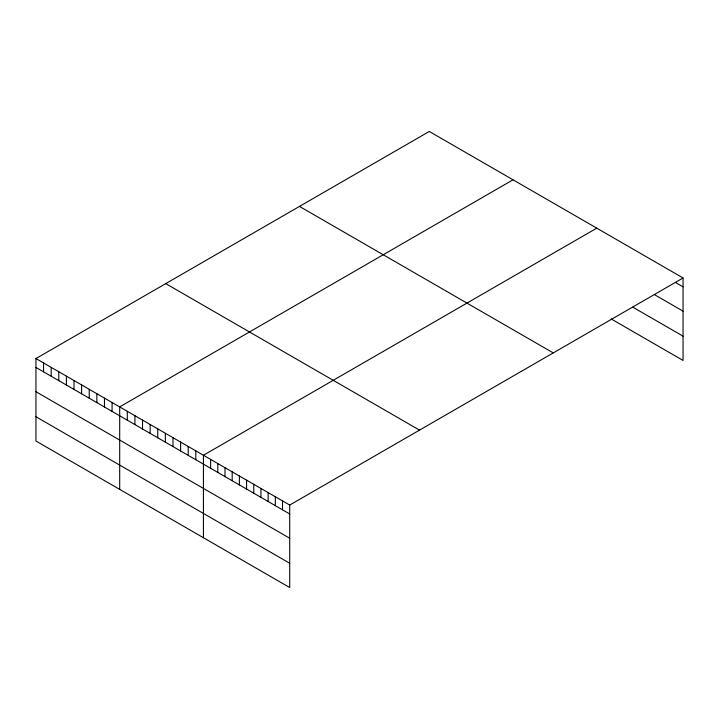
<?xml version="1.0" encoding="UTF-8"?>
<svg xmlns="http://www.w3.org/2000/svg" width="719" height="719" viewBox="0 0 719 719"><rect width="100%" height="100%" fill="white"/><g stroke="black" fill="none" stroke-linecap="round" stroke-linejoin="round"><path stroke-width="1.08" d="M683.05 277.974L289.712 505.062L289.712 587.54L35.95 441.026L35.95 358.556L429.288 131.46L683.05 277.974L683.05 360.444L611.15 318.93M513.024 179.813L119.696 406.9L119.696 489.378M596.77 228.157L203.432 455.253L203.432 537.722M675.86 282.711L683.05 286.863M654.29 294.538L683.05 311.147M632.72 307.103L683.05 336.159M299.481 206.407L553.253 352.912M165.747 283.619L419.519 430.124M35.95 358.556L289.712 505.062M35.95 367.445L289.712 513.959M35.95 391.729L289.712 538.234M35.95 416.741L289.712 563.256M282.522 500.909L282.522 509.807M275.332 496.766L275.332 505.655M268.142 492.614L268.142 501.503M260.952 488.462L260.952 497.35M253.762 484.309L253.762 493.198M246.572 480.157L246.572 489.046M239.382 476.005L239.382 484.894M232.192 471.853L232.192 480.75M225.002 467.701L225.002 476.598M217.812 463.557L217.812 472.446M210.622 459.405L210.622 468.294M195.82 450.858L195.82 459.747M188.207 446.463L188.207 455.352M180.595 442.068L180.595 450.957M172.982 437.673L172.982 446.562M165.37 433.278L165.37 442.167M157.758 428.884L157.758 437.772M150.145 424.48L150.145 433.377M142.533 420.085L142.533 428.982M134.92 415.69L134.92 424.587M127.308 411.295L127.308 420.193M112.083 402.505L112.083 411.403M104.471 398.11L104.471 407.008M96.849 393.715L96.849 402.604M89.237 389.321L89.237 398.209M81.624 384.926L81.624 393.814M74.012 380.531L74.012 389.419M66.4 376.136L66.4 385.024M58.787 371.741L58.787 380.63M51.175 367.346L51.175 376.235M43.562 362.951L43.562 371.84"/></g></svg>
